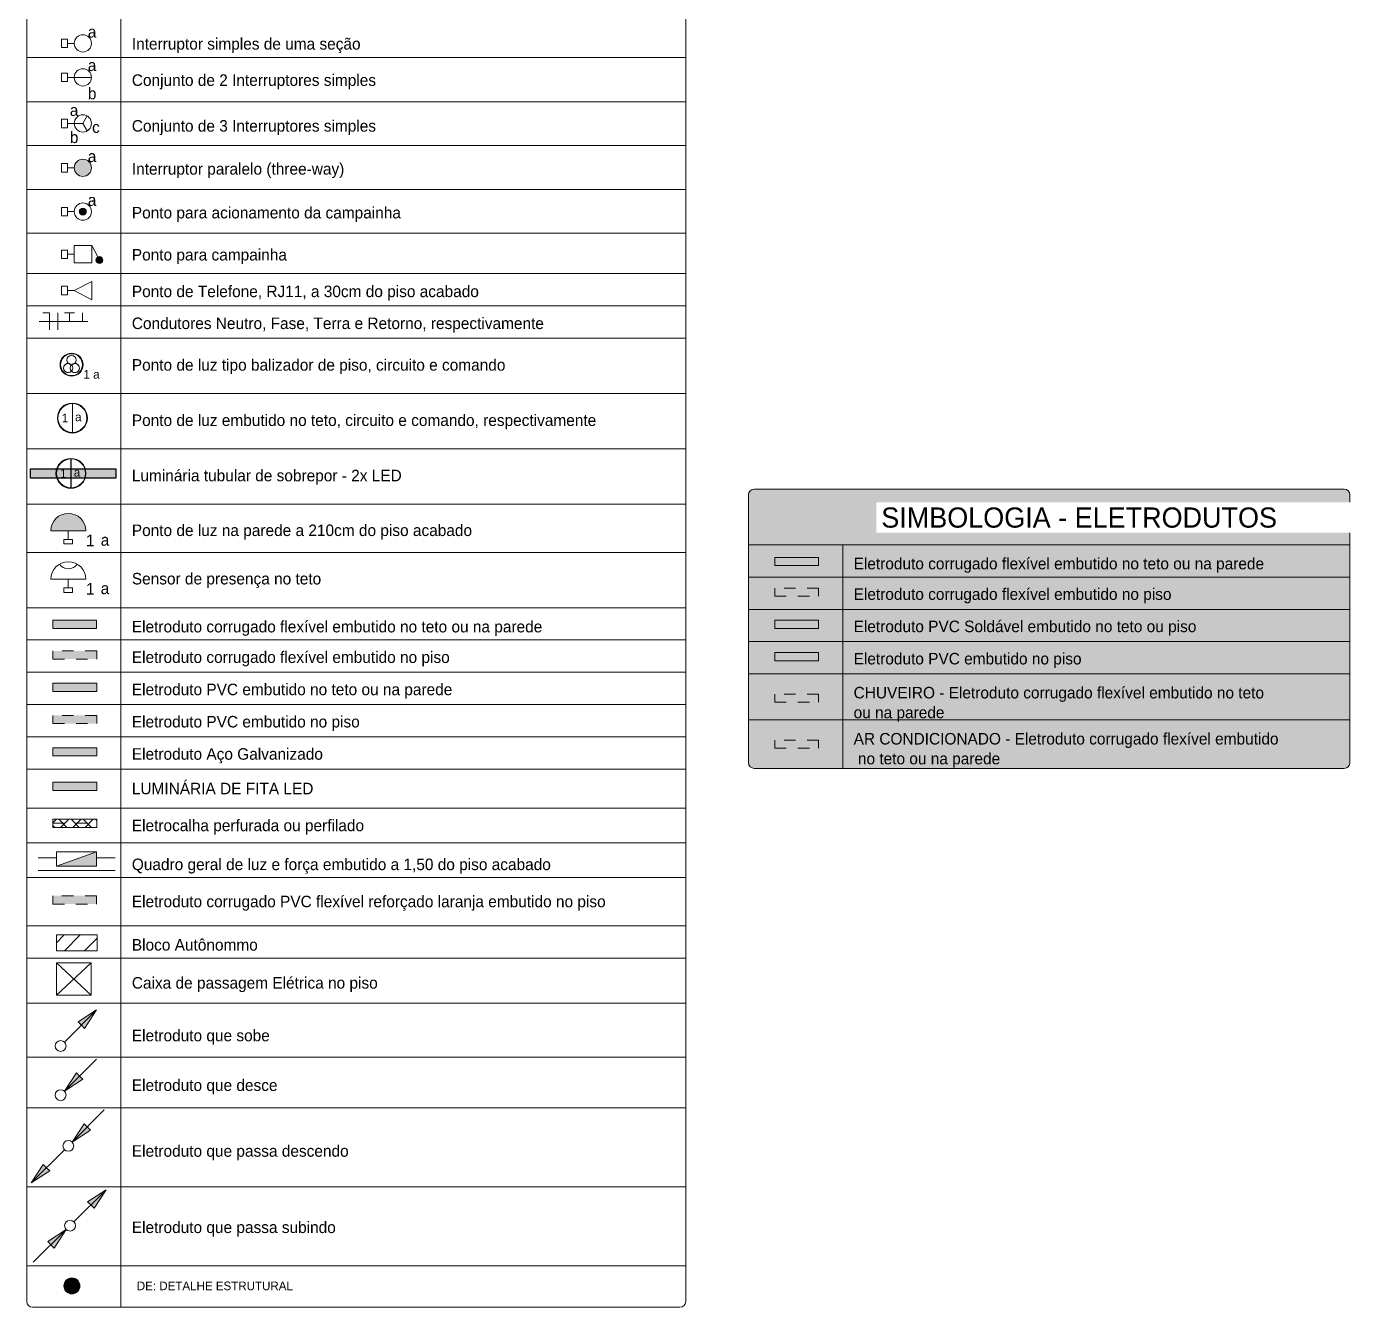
# Model space of a CAD drawing. Header units: metres. Extents: x 4 to 151, y -16 to 34.
# Drawn here: x 3.92 to 15.51, y -6.31 to 4.8 of the extents above; entities that cross this region are included whole.
import ezdxf

# ---------------------------------------------------------------- set-up
doc = ezdxf.new("R2010")
doc.units = ezdxf.units.M
doc.linetypes.add('Hidden', pattern=[0.007144, 0.004763, -0.002381])
doc.linetypes.add('Hidden 1_5', pattern=[0.0022, 0.0015, -0.0007])
for name, color, linetype, lineweight in [('A-ANNO-NOTE', 7, 'Continuous', 9), ('A-DETL', 7, 'Continuous', 9), ('A-DETL-GENF', 7, 'Continuous', 9), ('A-DETL-MEDM', 7, 'Continuous', 30), ('E-LITE-EQPM-IDEN', 7, 'Continuous', 9), ('G-ANNO-TEXT', 7, 'Continuous', 9)]:
    doc.layers.add(name, color=color, linetype=linetype, lineweight=lineweight)
doc.layers.add('A-DETL-THIN', color=7, linetype='Continuous', lineweight=20, true_color=0xc0c0c0)
doc.styles.add('Century Gothic', font='GOTHIC.TTF', dxfattribs={"height": 0.1})
doc.styles.add('Century Gothic_1', font='GOTHIC.TTF', dxfattribs={"height": 0.075})
doc.styles.add('Century Gothic_2', font='GOTHIC.TTF', dxfattribs={"height": 0.175})

# ---------------------------------------------------------------- blocks, each defined once
blk = doc.blocks.new('BEE - Tag de Luminárias de Teto - BEE - Tag de Luminárias de Teto-4400801-FOLHA - SIMBOLOGIA - COMPLETA')
at = {"layer": 'E-LITE-EQPM-IDEN'}
for p, q in [((4.305, 1.053), (4.305, 0.793)), ((4.305, 0.798), (4.305, 1.048)), ((4.306, 1.048), (4.306, 0.798))]:
    blk.add_line(p, q, dxfattribs=at)
blk.add_circle((4.305, 0.923), 0.13, dxfattribs=at)
for centre, start, end in [((4.305, 0.923), 90, 270), ((4.306, 0.923), 270, 90)]:
    blk.add_arc(centre, 0.125, start, end, dxfattribs=at)
blk = doc.blocks.new('Eletroduto que sobe_ desce ou passa - 1_ Sobe-1791214-FOLHA - SIMBOLOGIA - COMPLETA')
at = {"layer": 'A-ANNO-NOTE', "true_color": 0x0000ff}
blk.add_hatch(color=5, dxfattribs=at).paths.add_polyline_path([(4.423, -3.893), (4.395, -3.865), (4.367, -3.837), (4.527, -3.733)])
at = {"layer": 'A-ANNO-NOTE'}
for p, q in [((4.248, -4.012), (4.527, -3.733)), ((4.527, -3.733), (4.367, -3.837)), ((4.423, -3.893), (4.527, -3.733)), ((4.367, -3.837), (4.395, -3.865)), ((4.395, -3.865), (4.423, -3.893))]:
    blk.add_line(p, q, dxfattribs=at)
blk.add_circle((4.215, -4.046), 0.0469, dxfattribs=at)
blk = doc.blocks.new('Eletroduto que sobe_ desce ou passa - 2_ Desce-1791216-FOLHA - SIMBOLOGIA - COMPLETA')
at = {"layer": 'A-ANNO-NOTE', "true_color": 0x0000ff}
blk.add_hatch(color=5, dxfattribs=at).paths.add_polyline_path([(4.352, -4.279), (4.38, -4.307), (4.408, -4.335), (4.248, -4.439)])
at = {"layer": 'A-ANNO-NOTE'}
for p, q in [((4.248, -4.439), (4.527, -4.16)), ((4.352, -4.279), (4.248, -4.439)), ((4.38, -4.307), (4.352, -4.279)), ((4.248, -4.439), (4.408, -4.335)), ((4.408, -4.335), (4.38, -4.307))]:
    blk.add_line(p, q, dxfattribs=at)
blk.add_circle((4.215, -4.472), 0.0469, dxfattribs=at)
blk = doc.blocks.new('Eletroduto que sobe_ desce ou passa - 3_ Passa Descendo-1791218-FOLHA - SIMBOLOGIA - COMPLETA')
at = {"layer": 'A-ANNO-NOTE', "true_color": 0x0000ff}
for points in [[(4.418, -4.72), (4.446, -4.748), (4.474, -4.776), (4.315, -4.88)], [(4.065, -5.074), (4.093, -5.102), (4.121, -5.13), (3.961, -5.233)]]:
    blk.add_hatch(color=5, dxfattribs=at).paths.add_polyline_path(points)
at = {"layer": 'A-ANNO-NOTE'}
for p, q in [((4.315, -4.88), (4.594, -4.601)), ((4.418, -4.72), (4.315, -4.88)), ((4.446, -4.748), (4.418, -4.72)), ((4.474, -4.776), (4.446, -4.748)), ((4.315, -4.88), (4.474, -4.776)), ((3.963, -5.231), (4.248, -4.946)), ((4.065, -5.074), (3.961, -5.233)), ((4.093, -5.102), (4.065, -5.074)), ((3.961, -5.233), (4.121, -5.13)), ((4.121, -5.13), (4.093, -5.102))]:
    blk.add_line(p, q, dxfattribs=at)
blk.add_circle((4.282, -4.913), 0.0469, dxfattribs=at)
blk = doc.blocks.new('Eletroduto que sobe_ desce ou passa - 4_ Passa Subindo-1791220-FOLHA - SIMBOLOGIA - COMPLETA')
at = {"layer": 'A-ANNO-NOTE', "true_color": 0x0000ff}
for points in [[(4.505, -5.453), (4.477, -5.425), (4.449, -5.397), (4.609, -5.293)], [(4.159, -5.799), (4.131, -5.771), (4.103, -5.743), (4.263, -5.638)]]:
    blk.add_hatch(color=5, dxfattribs=at).paths.add_polyline_path(points)
at = {"layer": 'A-ANNO-NOTE'}
for p, q in [((4.33, -5.572), (4.609, -5.293)), ((4.609, -5.293), (4.449, -5.397)), ((4.505, -5.453), (4.609, -5.293)), ((4.449, -5.397), (4.477, -5.425)), ((4.477, -5.425), (4.505, -5.453)), ((3.978, -5.923), (4.263, -5.638)), ((4.263, -5.638), (4.103, -5.743)), ((4.159, -5.799), (4.263, -5.638)), ((4.103, -5.743), (4.131, -5.771)), ((4.131, -5.771), (4.159, -5.799))]:
    blk.add_line(p, q, dxfattribs=at)
blk.add_circle((4.297, -5.605), 0.0469, dxfattribs=at)
blk = doc.blocks.new('BEE - Tag de Balizador de piso - BEE - Tag de Balizador de piso-4501500-FOLHA - SIMBOLOGIA - COMPLETA')
at = {"layer": 'E-LITE-EQPM-IDEN'}
blk.add_circle((4.31, 1.866), 0.1, dxfattribs=at)
for centre, radius, start, end in [((4.31, 1.866), 0.095, 0, 180), ((4.31, 1.866), 0.095, 180, 360), ((4.281, 1.837), 0.04, 90, 315), ((4.281, 1.837), 0.04, 135, 315), ((4.281, 1.837), 0.04, 315, 135), ((4.31, 1.906), 0.04, 0, 180), ((4.31, 1.906), 0.04, 315, 225), ((4.31, 1.906), 0.04, 180, 360), ((4.338, 1.837), 0.04, 45, 225), ((4.338, 1.837), 0.04, 225, 90), ((4.338, 1.837), 0.04, 225, 45)]:
    blk.add_arc(centre, radius, start, end, dxfattribs=at)

msp = doc.modelspace()

# ---------------------------------------------------------------- hatches: boundary and pattern name
at = {"layer": 'A-DETL-GENF'}
for points in [[(4.408, 3.499), (4.427, 3.502), (4.446, 3.509), (4.461, 3.521), (4.473, 3.537), (4.48, 3.555), (4.483, 3.574), (4.48, 3.593), (4.473, 3.612), (4.461, 3.627), (4.446, 3.639), (4.427, 3.647), (4.408, 3.649), (4.389, 3.647), (4.371, 3.639), (4.355, 3.627), (4.343, 3.612), (4.336, 3.593), (4.333, 3.574), (4.336, 3.555), (4.343, 3.537), (4.355, 3.521), (4.371, 3.509), (4.389, 3.502)], [(4.408, 3.164), (4.416, 3.165), (4.423, 3.168), (4.429, 3.173), (4.434, 3.179), (4.437, 3.186), (4.438, 3.194), (4.437, 3.202), (4.434, 3.209), (4.429, 3.215), (4.423, 3.22), (4.416, 3.223), (4.408, 3.224), (4.4, 3.223), (4.393, 3.22), (4.387, 3.215), (4.382, 3.209), (4.379, 3.202), (4.378, 3.194), (4.379, 3.186), (4.382, 3.179), (4.387, 3.173), (4.393, 3.168), (4.4, 3.165)], [(4.552, 2.744), (4.56, 2.745), (4.567, 2.748), (4.573, 2.753), (4.578, 2.759), (4.581, 2.767), (4.582, 2.774), (4.581, 2.782), (4.578, 2.789), (4.573, 2.796), (4.567, 2.8), (4.56, 2.803), (4.552, 2.804), (4.544, 2.803), (4.537, 2.8), (4.531, 2.796), (4.526, 2.789), (4.523, 2.782), (4.522, 2.774), (4.523, 2.767), (4.526, 2.759), (4.531, 2.753), (4.537, 2.748), (4.544, 2.745)], [(4.242, 0.424), (4.434, 0.424), (4.429, 0.464), (4.414, 0.501), (4.389, 0.532), (4.358, 0.556), (4.321, 0.572), (4.282, 0.577), (4.242, 0.572), (4.205, 0.556), (4.174, 0.532), (4.15, 0.501), (4.134, 0.464), (4.129, 0.424), (4.205, 0.424)], [(10.411, -0.423), (10.791, -0.423), (10.791, -0.352), (10.411, -0.352)], [(10.79, -0.703), (10.791, -0.703), (10.791, -0.632), (10.411, -0.632), (10.411, -0.703)], [(4.527, -0.969), (4.528, -0.969), (4.528, -0.898), (4.149, -0.898), (4.149, -0.969), (4.179, -0.969)], [(4.149, -1.249), (4.528, -1.249), (4.528, -1.178), (4.149, -1.178)], [(4.149, -1.529), (4.528, -1.529), (4.528, -1.458), (4.149, -1.458)], [(4.527, -2.486), (4.527, -2.362), (4.179, -2.486)]]:
    msp.add_hatch(color=256, dxfattribs=at).paths.add_polyline_path(points)
at = {"layer": 'A-DETL-GENF', "true_color": 0xc0c0c0}
msp.add_hatch(color=9, dxfattribs=at).paths.add_polyline_path([(4.526, 0.881), (4.694, 0.881), (4.694, 0.961), (3.954, 0.961), (3.954, 0.881), (4.523, 0.881)])
at = {"layer": 'A-DETL-GENF', "true_color": 0xffffff}
h = msp.add_hatch(color=7, dxfattribs=at)
h.paths.add_polyline_path([(10.233, -1.637), (15.351, -1.637), (15.363, -1.635), (15.376, -1.63), (15.386, -1.622), (15.394, -1.612), (15.399, -1.6), (15.401, -1.587), (15.401, 0.737), (15.399, 0.75), (15.394, 0.762), (15.386, 0.772), (15.376, 0.78), (15.363, 0.785), (15.351, 0.787), (10.233, 0.787), (10.22, 0.785), (10.208, 0.78), (10.198, 0.772), (10.19, 0.762), (10.185, 0.75), (10.183, 0.737), (10.183, -1.587), (10.185, -1.6), (10.19, -1.612), (10.198, -1.622), (10.208, -1.63), (10.22, -1.635)])
h.paths.add_polyline_path([(10.791, -1.463), (10.411, -1.463), (10.411, -1.392), (10.791, -1.392)])
h.paths.add_polyline_path([(10.411, -1.063), (10.411, -0.992), (10.791, -0.992), (10.791, -1.063), (10.79, -1.063)])
h.paths.add_polyline_path([(10.411, -0.703), (10.411, -0.632), (10.791, -0.632), (10.791, -0.703), (10.79, -0.703)])
h.paths.add_polyline_path([(10.79, -0.423), (10.411, -0.423), (10.411, -0.352), (10.791, -0.352), (10.791, -0.423)])
h.paths.add_polyline_path([(10.411, -0.143), (10.411, -0.072), (10.791, -0.072), (10.791, -0.143), (10.79, -0.143)])
h.paths.add_polyline_path([(10.79, 0.123), (10.411, 0.123), (10.411, 0.194), (10.79, 0.194)])
at = {"layer": 'A-DETL-GENF', "true_color": 0xffff00}
for points in [[(10.79, 0.123), (10.79, 0.194), (10.411, 0.194), (10.411, 0.123)], [(4.527, -0.423), (4.527, -0.352), (4.148, -0.352), (4.148, -0.423), (4.434, -0.423)]]:
    msp.add_hatch(color=2, dxfattribs=at).paths.add_polyline_path(points)
at = {"layer": 'A-DETL-GENF', "true_color": 0x808000}
for points in [[(10.411, -0.143), (10.791, -0.143), (10.791, -0.072), (10.411, -0.072)], [(4.528, -0.689), (4.528, -0.618), (4.149, -0.618), (4.149, -0.689), (4.527, -0.689)]]:
    msp.add_hatch(color=56, dxfattribs=at).paths.add_polyline_path(points)
at = {"layer": 'A-DETL-GENF', "true_color": 0xff0000}
msp.add_hatch(color=1, dxfattribs=at).paths.add_polyline_path([(10.791, -1.063), (10.791, -0.992), (10.411, -0.992), (10.411, -1.063), (10.79, -1.063)])
at = {"layer": 'A-DETL-GENF', "true_color": 0x8080ff}
msp.add_hatch(color=171, dxfattribs=at).paths.add_polyline_path([(10.601, -1.463), (10.791, -1.463), (10.791, -1.392), (10.411, -1.392), (10.411, -1.463)])
at = {"layer": 'A-DETL-GENF', "true_color": 0xffb693}
for points in [[(4.528, -1.829), (4.528, -1.758), (4.149, -1.758), (4.149, -1.829), (4.527, -1.829)], [(4.148, -2.814), (4.527, -2.814), (4.527, -2.743), (4.148, -2.743)], [(4.313, -6.197), (4.331, -6.195), (4.348, -6.188), (4.362, -6.177), (4.373, -6.163), (4.38, -6.146), (4.383, -6.128), (4.38, -6.11), (4.373, -6.093), (4.362, -6.079), (4.348, -6.068), (4.331, -6.061), (4.313, -6.059), (4.296, -6.061), (4.279, -6.068), (4.265, -6.079), (4.254, -6.093), (4.247, -6.11), (4.244, -6.128), (4.247, -6.146), (4.254, -6.163), (4.265, -6.177), (4.279, -6.188), (4.296, -6.195)]]:
    msp.add_hatch(color=31, dxfattribs=at).paths.add_polyline_path(points)
at = {"layer": 'A-DETL-GENF', "true_color": 0x949494}
h = msp.add_hatch(dxfattribs=at)
h.set_pattern_fill('FP_1', color=252, style=0, pattern_type=2)
h.set_pattern_definition([(45, (0, 0), (-0.053033, 0.053033), []), (135, (0, 0), (-0.053033, -0.053033), [])])
h.paths.add_polyline_path([(4.149, -2.149), (4.528, -2.149), (4.528, -2.078), (4.149, -2.078)])

# ---------------------------------------------------------------- linework, layer by layer
at = {"layer": 'A-DETL'}
for p, q in [((3.921, -6.263), (3.921, 8.327)), ((9.638, 8.327), (9.638, -6.263)), ((4.738, 7.917), (4.738, -6.313)), ((9.638, 4.532), (3.921, 4.532)), ((9.638, 4.147), (3.921, 4.147)), ((9.638, 3.767), (3.921, 3.767)), ((9.638, 3.387), (3.921, 3.387)), ((9.638, 3.007), (3.921, 3.007)), ((9.638, 2.657), (3.921, 2.657)), ((9.638, 2.377), (3.921, 2.377)), ((3.921, 2.377), (9.638, 2.377)), ((4.45, 2.242), (4.03, 2.242)), ((9.638, 2.097), (3.921, 2.097)), ((9.638, 1.617), (3.921, 1.617)), ((9.638, 1.137), (3.921, 1.137)), ((10.183, -1.587), (10.183, 0.737)), ((10.233, 0.787), (15.351, 0.787)), ((15.401, 0.737), (15.401, -1.587)), ((9.638, 0.657), (3.921, 0.657)), ((9.638, 0.237), (3.921, 0.237)), ((15.401, 0.303), (10.183, 0.303)), ((11.001, 0.303), (11.001, -1.637)), ((10.79, 0.194), (10.411, 0.194)), ((10.411, 0.194), (10.411, 0.123)), ((10.411, 0.123), (10.79, 0.123)), ((10.79, 0.123), (10.79, 0.194)), ((15.401, 0.023), (10.183, 0.023)), ((9.638, -0.243), (3.921, -0.243)), ((15.401, -0.257), (10.183, -0.257)), ((4.527, -0.352), (4.148, -0.352)), ((4.148, -0.352), (4.148, -0.423)), ((4.148, -0.423), (4.527, -0.423)), ((4.527, -0.423), (4.527, -0.352)), ((10.791, -0.352), (10.411, -0.352)), ((10.411, -0.352), (10.411, -0.423)), ((10.411, -0.423), (10.791, -0.423)), ((10.791, -0.423), (10.791, -0.352)), ((9.638, -0.523), (3.921, -0.523)), ((15.401, -0.537), (10.183, -0.537)), ((9.638, -0.803), (3.921, -0.803)), ((4.528, -0.898), (4.149, -0.898)), ((4.149, -0.898), (4.149, -0.969)), ((4.528, -0.969), (4.528, -0.898)), ((15.401, -0.817), (10.183, -0.817)), ((4.149, -0.969), (4.528, -0.969)), ((9.638, -1.083), (3.921, -1.083)), ((15.401, -1.217), (10.183, -1.217)), ((9.638, -1.363), (3.921, -1.363)), ((4.528, -1.458), (4.149, -1.458)), ((4.149, -1.458), (4.149, -1.529)), ((4.528, -1.529), (4.528, -1.458)), ((4.149, -1.529), (4.528, -1.529)), ((9.638, -1.643), (3.921, -1.643)), ((15.351, -1.637), (10.233, -1.637)), ((4.528, -1.758), (4.149, -1.758)), ((4.149, -1.758), (4.149, -1.829)), ((4.149, -1.829), (4.528, -1.829)), ((4.528, -1.829), (4.528, -1.758)), ((9.638, -1.983), (3.921, -1.983)), ((4.528, -2.078), (4.149, -2.078)), ((4.149, -2.078), (4.149, -2.149)), ((4.528, -2.149), (4.528, -2.078)), ((4.149, -2.149), (4.528, -2.149)), ((9.638, -2.283), (3.921, -2.283)), ((4.179, -2.412), (4.019, -2.412)), ((4.527, -2.412), (4.687, -2.412)), ((4.687, -2.522), (4.019, -2.522)), ((9.638, -2.583), (3.921, -2.583)), ((9.638, -3.003), (3.921, -3.003)), ((9.638, -3.283), (3.921, -3.283)), ((9.638, -3.673), (3.921, -3.673)), ((9.638, -4.143), (3.921, -4.143)), ((9.638, -4.583), (3.921, -4.583)), ((9.638, -5.268), (3.921, -5.268)), ((9.638, -5.953), (3.921, -5.953)), ((9.588, -6.313), (3.971, -6.313))]:
    msp.add_line(p, q, dxfattribs=at)
at = {"layer": 'A-DETL', "color": 5, "true_color": 0x0000ff}
for p, q in [((4.12, 2.317), (4.06, 2.317)), ((4.12, 2.317), (4.12, 2.167)), ((4.527, -2.362), (4.179, -2.486)), ((4.527, -2.486), (4.527, -2.362)), ((4.179, -2.486), (4.527, -2.486))]:
    msp.add_line(p, q, dxfattribs=at)
at = {"layer": 'A-DETL', "color": 1, "true_color": 0xff0000}
for p, q in [((4.19, 2.317), (4.19, 2.167)), ((10.791, -0.632), (10.411, -0.632)), ((10.411, -0.703), (10.791, -0.703))]:
    msp.add_line(p, q, dxfattribs=at)
at = {"layer": 'A-DETL', "color": 94, "linetype": 'Hidden', "true_color": 0x00aa00}
for p, q in [((4.25, 2.317), (4.335, 2.317)), ((4.292, 2.317), (4.292, 2.242))]:
    msp.add_line(p, q, dxfattribs=at)
at = {"layer": 'A-DETL', "linetype": 'Hidden 1_5'}
for p, q in [((10.791, -0.072), (10.411, -0.072)), ((10.411, -0.072), (10.411, -0.143)), ((10.791, -0.143), (10.791, -0.072)), ((10.411, -0.143), (10.791, -0.143)), ((4.528, -0.618), (4.149, -0.618)), ((4.149, -0.618), (4.149, -0.689)), ((4.149, -0.689), (4.528, -0.689)), ((4.528, -0.689), (4.528, -0.618)), ((10.411, -0.632), (10.411, -0.703)), ((10.791, -0.703), (10.791, -0.632)), ((10.791, -0.992), (10.411, -0.992)), ((10.411, -0.992), (10.411, -1.063)), ((10.791, -1.063), (10.791, -0.992)), ((10.411, -1.063), (10.791, -1.063)), ((4.528, -1.178), (4.149, -1.178)), ((4.149, -1.178), (4.149, -1.249)), ((4.149, -1.249), (4.528, -1.249)), ((4.528, -1.249), (4.528, -1.178)), ((10.791, -1.392), (10.411, -1.392)), ((10.411, -1.392), (10.411, -1.463)), ((10.411, -1.463), (10.791, -1.463)), ((10.791, -1.463), (10.791, -1.392)), ((4.149, -2.113), (4.528, -2.113)), ((4.527, -2.743), (4.148, -2.743)), ((4.148, -2.743), (4.148, -2.814)), ((4.527, -2.814), (4.527, -2.743)), ((4.148, -2.814), (4.527, -2.814))]:
    msp.add_line(p, q, dxfattribs=at)
at = {"layer": 'A-DETL'}
for centre, start, end in [((10.233, 0.737), 90, 180), ((15.351, 0.737), 0, 90), ((10.233, -1.587), 180, 270), ((15.351, -1.587), 270, 0), ((3.971, -6.263), 180, 270), ((9.588, -6.263), 270, 0)]:
    msp.add_arc(centre, 0.05, start, end, dxfattribs=at)
at = {"layer": 'A-DETL-MEDM'}
for p, q in [((3.954, 0.961), (4.694, 0.961)), ((3.954, 0.881), (3.954, 0.961)), ((4.694, 0.961), (4.694, 0.881)), ((4.694, 0.881), (3.954, 0.881))]:
    msp.add_line(p, q, dxfattribs=at)
at = {"layer": 'A-DETL-THIN'}
for p, q in [((4.224, 4.691), (4.224, 4.617)), ((4.274, 4.691), (4.224, 4.691)), ((4.274, 4.617), (4.274, 4.691)), ((4.274, 4.654), (4.333, 4.654)), ((4.224, 4.617), (4.274, 4.617)), ((4.224, 4.396), (4.224, 4.322)), ((4.274, 4.396), (4.224, 4.396)), ((4.224, 4.322), (4.274, 4.322)), ((4.274, 4.322), (4.274, 4.396)), ((4.274, 4.359), (4.483, 4.359)), ((4.224, 3.996), (4.224, 3.922)), ((4.274, 3.996), (4.224, 3.996)), ((4.274, 3.922), (4.274, 3.996)), ((4.274, 3.959), (4.333, 3.959)), ((4.333, 3.959), (4.408, 3.959)), ((4.408, 3.959), (4.446, 4.024)), ((4.408, 3.959), (4.446, 3.894)), ((4.224, 3.922), (4.274, 3.922)), ((4.224, 3.611), (4.224, 3.537)), ((4.274, 3.611), (4.224, 3.611)), ((4.274, 3.537), (4.274, 3.611)), ((4.224, 3.537), (4.274, 3.537)), ((4.274, 3.574), (4.333, 3.574)), ((4.224, 3.231), (4.224, 3.157)), ((4.274, 3.231), (4.224, 3.231)), ((4.224, 3.157), (4.274, 3.157)), ((4.274, 3.157), (4.274, 3.231)), ((4.274, 3.194), (4.333, 3.194)), ((4.485, 2.899), (4.334, 2.899)), ((4.334, 2.899), (4.334, 2.749)), ((4.485, 2.749), (4.485, 2.899)), ((4.485, 2.899), (4.538, 2.801)), ((4.224, 2.861), (4.224, 2.787)), ((4.274, 2.861), (4.224, 2.861)), ((4.224, 2.787), (4.274, 2.787)), ((4.274, 2.787), (4.274, 2.861)), ((4.274, 2.824), (4.333, 2.824)), ((4.334, 2.749), (4.485, 2.749)), ((4.485, 2.589), (4.334, 2.509)), ((4.485, 2.509), (4.485, 2.589)), ((4.224, 2.546), (4.224, 2.472)), ((4.274, 2.546), (4.224, 2.546)), ((4.224, 2.472), (4.274, 2.472)), ((4.274, 2.472), (4.274, 2.546)), ((4.274, 2.509), (4.334, 2.509)), ((4.485, 2.429), (4.334, 2.509)), ((4.485, 2.509), (4.485, 2.429)), ((4.405, 2.317), (4.405, 2.242)), ((4.694, 0.961), (3.954, 0.961)), ((3.954, 0.961), (3.954, 0.881)), ((4.694, 0.881), (4.694, 0.961)), ((3.954, 0.881), (4.694, 0.881)), ((10.183, 0.737), (10.183, -1.587)), ((15.351, 0.787), (10.233, 0.787)), ((15.401, -1.587), (15.401, 0.737)), ((4.129, 0.424), (4.434, 0.424)), ((4.129, 0.424), (4.434, 0.424)), ((4.244, 0.35), (4.244, 0.31)), ((4.319, 0.35), (4.244, 0.35)), ((4.282, 0.424), (4.282, 0.35)), ((4.319, 0.31), (4.319, 0.35)), ((4.244, 0.31), (4.319, 0.31)), ((4.129, 0.004), (4.434, 0.004)), ((4.282, 0.004), (4.282, -0.07)), ((4.244, -0.07), (4.244, -0.11)), ((4.319, -0.07), (4.244, -0.07)), ((4.244, -0.11), (4.319, -0.11)), ((4.319, -0.11), (4.319, -0.07)), ((10.233, -1.637), (15.351, -1.637)), ((4.179, -2.362), (4.527, -2.362)), ((4.179, -2.486), (4.179, -2.362)), ((4.179, -2.486), (4.527, -2.362)), ((4.527, -2.362), (4.527, -2.486)), ((4.527, -2.486), (4.179, -2.486)), ((4.179, -3.082), (4.532, -3.082)), ((4.179, -3.219), (4.179, -3.082)), ((4.179, -3.151), (4.247, -3.082)), ((4.249, -3.219), (4.385, -3.082)), ((4.422, -3.219), (4.532, -3.109)), ((4.532, -3.082), (4.532, -3.219)), ((4.532, -3.219), (4.179, -3.219)), ((4.179, -3.324), (4.479, -3.324)), ((4.179, -3.604), (4.179, -3.324)), ((4.479, -3.604), (4.179, -3.324)), ((4.179, -3.604), (4.479, -3.324)), ((4.479, -3.324), (4.479, -3.604)), ((4.479, -3.604), (4.179, -3.604))]:
    msp.add_line(p, q, dxfattribs=at)
for centre in [(4.408, 4.654), (4.408, 4.359), (4.408, 3.959), (4.408, 3.574), (4.408, 3.194)]:
    msp.add_circle(centre, 0.075, dxfattribs=at)
for centre, radius, start, end in [((4.408, 3.574), 0.075, 0, 180), ((4.408, 3.574), 0.075, 180, 360), ((4.408, 3.194), 0.03, 0, 180), ((4.408, 3.194), 0.03, 180, 0), ((4.552, 2.774), 0.03, 0, 180), ((4.552, 2.774), 0.03, 180, 0), ((10.233, 0.737), 0.05, 90, 180), ((15.351, 0.737), 0.05, 360, 90), ((4.282, 0.424), 0.152, 360, 180), ((4.282, 0.424), 0.152, 0, 180), ((4.282, 0.004), 0.152, 0, 180), ((4.282, 0.191), 0.0952, 215.4471, 324.5529), ((10.233, -1.587), 0.05, 180, 270), ((15.351, -1.587), 0.05, 270, 360), ((4.313, -6.128), 0.0692, 0, 180), ((4.313, -6.128), 0.0692, 180, 0)]:
    msp.add_arc(centre, radius, start, end, dxfattribs=at)

# ---------------------------------------------------------------- block references
at = {"layer": 'A-ANNO-NOTE'}
for name in ['Eletroduto que sobe_ desce ou passa - 1_ Sobe-1791214-FOLHA - SIMBOLOGIA - COMPLETA', 'Eletroduto que sobe_ desce ou passa - 2_ Desce-1791216-FOLHA - SIMBOLOGIA - COMPLETA', 'Eletroduto que sobe_ desce ou passa - 3_ Passa Descendo-1791218-FOLHA - SIMBOLOGIA - COMPLETA', 'Eletroduto que sobe_ desce ou passa - 4_ Passa Subindo-1791220-FOLHA - SIMBOLOGIA - COMPLETA']:
    msp.add_blockref(name, (0, 0), dxfattribs=at)
at = {"layer": 'E-LITE-EQPM-IDEN'}
for name, p in [('BEE - Tag de Balizador de piso - BEE - Tag de Balizador de piso-4501500-FOLHA - SIMBOLOGIA - COMPLETA', (0, 0)), ('BEE - Tag de Luminárias de Teto - BEE - Tag de Luminárias de Teto-4400801-FOLHA - SIMBOLOGIA - COMPLETA', (0.012, 0.48)), ('BEE - Tag de Luminárias de Teto - BEE - Tag de Luminárias de Teto-4400801-FOLHA - SIMBOLOGIA - COMPLETA', (0, 0))]:
    msp.add_blockref(name, p, dxfattribs=at)

# ---------------------------------------------------------------- texts
at = {"layer": 'E-LITE-EQPM-IDEN', "attachment_point": 1}
for s, insert, char_height, width, style in [('1 a', (4.414, 1.82), 0.075, 0.19641, 'Century Gothic_1'), ('1', (4.224, 1.44), 0.075, 0.07215, 'Century Gothic_1'), ('a', (4.341, 1.45), 0.075, 0.08819, 'Century Gothic_1'), ('1', (4.211, 0.959), 0.075, 0.07215, 'Century Gothic_1'), ('a', (4.329, 0.97), 0.075, 0.08819, 'Century Gothic_1'), ('1', (4.435, 0.391), 0.1, 0.0962, 'Century Gothic'), ('a', (4.563, 0.395), 0.1, 0.11624, 'Century Gothic'), ('1', (4.435, -0.029), 0.1, 0.0962, 'Century Gothic'), ('a', (4.563, -0.025), 0.1, 0.11624, 'Century Gothic')]:
    msp.add_mtext(s, dxfattribs=dict(at, insert=insert, char_height=char_height, width=width, style=style))
at = {"layer": 'G-ANNO-TEXT', "char_height": 0.1, "attachment_point": 1, "style": 'Century Gothic'}
for s, insert, width in [('a', (4.451, 4.804), 0.11624), ('Interruptor simples de uma seção', (4.833, 4.7), 2.78987), ('a', (4.451, 4.514), 0.11624), ('Conjunto de 2 Interruptores simples ', (4.833, 4.385), 2.97827), ('b', (4.451, 4.269), 0.11624), ('a', (4.295, 4.124), 0.11624), ('c', (4.488, 3.977), 0.11224), ('Conjunto de 3 Interruptores simples ', (4.833, 3.988), 2.97827), ('b', (4.295, 3.889), 0.11624), ('a', (4.451, 3.724), 0.11624), ('Interruptor paralelo (three-way)', (4.833, 3.615), 2.63354), ('a', (4.451, 3.344), 0.11624), ('Ponto para acionamento da campainha', (4.833, 3.235), 3.44325), ('Ponto para campainha', (4.833, 2.87), 1.96814), ('Ponto de Telefone, RJ11, a 30cm do piso acabado', (4.833, 2.552), 4.23692), ('Condutores Neutro, Fase, Terra e Retorno, respectivamente', (4.833, 2.275), 4.95042), ('Ponto de luz tipo balizador de piso, circuito e comando', (4.833, 1.914), 4.62975), ('Ponto de luz embutido no teto, circuito e comando, respectivamente', (4.833, 1.434), 5.82426), ('Luminária tubular de sobrepor - 2x LED', (4.833, 0.954), 3.19072), ('Ponto de luz na parede a 210cm do piso acabado', (4.833, 0.479), 4.25295), ('Eletroduto corrugado flexível embutido no teto ou na parede', (11.095, 0.19), 5.13882), ('Sensor de presença no teto', (4.833, 0.059), 2.30084), ('Eletroduto corrugado flexível embutido no piso', (11.095, -0.075), 3.92827), ('Eletroduto corrugado flexível embutido no teto ou na parede', (4.833, -0.357), 5.13882), ('Eletroduto PVC Soldável embutido no teto ou piso', (11.095, -0.355), 4.1808), ('Eletroduto corrugado flexível embutido no piso', (4.833, -0.622), 3.92827), ('Eletroduto PVC embutido no piso', (11.095, -0.635), 2.76582), ('Eletroduto PVC embutido no teto ou na parede', (4.833, -0.902), 3.97637), ('CHUVEIRO - Eletroduto corrugado flexível embutido no teto ', (11.095, -0.93), 5.00654), ('ou na parede', (11.095, -1.102), 1.15844), ('Eletroduto PVC embutido no piso', (4.833, -1.182), 2.76582), ('AR CONDICIONADO - Eletroduto corrugado flexível embutido', (11.095, -1.33), 5.14683), ('Eletroduto Aço Galvanizado', (4.833, -1.462), 2.36498), (' no teto ou na parede', (11.095, -1.502), 1.85591), ('LUMINÁRIA DE FITA LED', (4.833, -1.762), 1.89198), ('Eletrocalha perfurada ou perfilado', (4.833, -2.082), 2.90211), ('Quadro geral de luz e força embutido a 1,50 do piso acabado', (4.833, -2.42), 5.24704), ('Eletroduto corrugado PVC flexível reforçado laranja embutido no piso', (4.833, -2.742), 5.84831), ('Bloco Autônommo', (4.833, -3.118), 1.5673), ('Caixa de passagem Elétrica no piso', (4.833, -3.448), 3.00232), ('Eletroduto que sobe', (4.833, -3.905), 1.68755), ('Eletroduto que desce', (4.833, -4.336), 1.79979), ('Eletroduto que passa descendo', (4.833, -4.907), 2.66561), ('Eletroduto que passa subindo', (4.833, -5.569), 2.4692)]:
    msp.add_mtext(s, dxfattribs=dict(at, insert=insert, width=width))
at = {"layer": 'G-ANNO-TEXT', "insert": (4.876, -6.09), "char_height": 0.075, "width": 1.50717, "attachment_point": 1, "style": 'Century Gothic_1', "bg_fill": 3, "box_fill_scale": 1.25, "bg_fill_color": 256, "bg_fill_true_color": 13158600, "bg_fill_transparency": 0}
msp.add_mtext('DE: DETALHE ESTRUTURAL', dxfattribs=at)

# ---------------------------------------------------------------- next in the draw order: texts
at = {"layer": 'G-ANNO-TEXT', "insert": (11.335, 0.627), "char_height": 0.175, "width": 4.12869, "attachment_point": 1, "style": 'Century Gothic_2', "bg_fill": 3, "box_fill_scale": 1.25, "bg_fill_color": 256, "bg_fill_true_color": 13158600, "bg_fill_transparency": 0}
msp.add_mtext('SIMBOLOGIA - ELETRODUTOS', dxfattribs=at)

doc.saveas('drawing.dxf')
